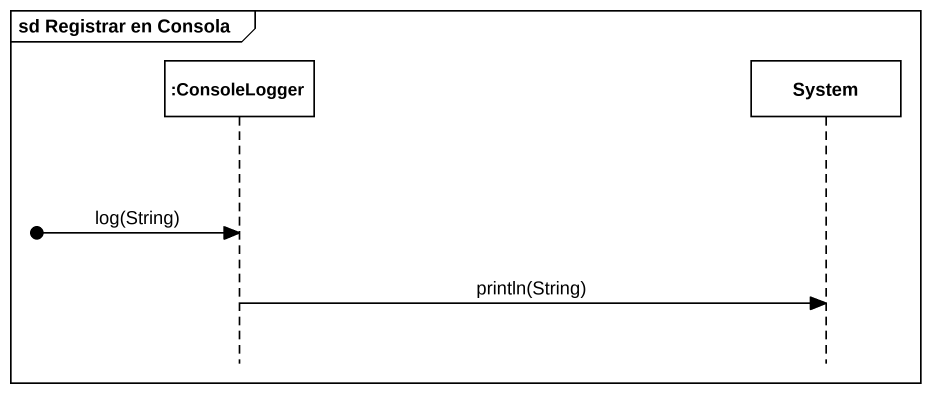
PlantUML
@startuml
mainframe sd Registrar en Consola
hide footbox
participant ":ConsoleLogger" as ConsoleLogger
participant System

[o-> ConsoleLogger : log(String)
ConsoleLogger -> System : println(String)
@enduml
